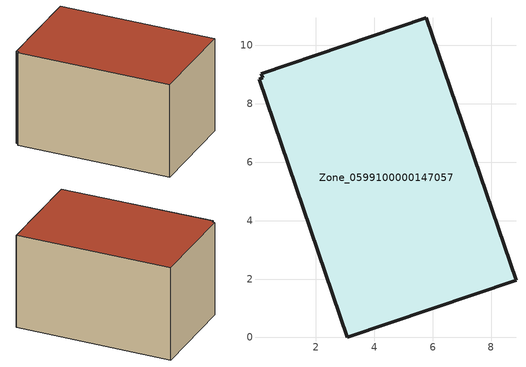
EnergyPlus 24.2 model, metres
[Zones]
Zone_0599100000147057
 floor ground (C_G): 0.13,9.03 5.77,10.95 8.85,1.96 3.08,0 0.05,8.84 0.18,8.88 z0
 wall outside (C_F): 8.85,1.96 5.77,10.95 0.13,9.03 0.18,8.88 0.05,8.84 3.08,0 8.85,1.96 z0:5.85
 roof outside (C_R): 5.77,10.95 0.13,9.03 0.18,8.88 0.05,8.84 3.08,0 8.85,1.96 z5.85
[BUILDING]
Pand.0599100000147057: North Axis=0; Terrain=City; Loads Convergence Tolerance Value=0.04; Temperature Convergence Tolerance Value=0.4; Solar Distribution=FullExterior; Maximum Number of Warmup Days=25; Minimum Number of Warmup Days=1
[Site:Location]
Rotterdam.The.Hague.AP_ZH_NLD Design_Conditions: Latitude=51.96; Longitude=4.45; Time Zone=1; Elevation=-4.5
[SITE:GROUNDTEMPERATURE:BUILDINGSURFACE]
18, 18, 18, 18, 18, 18, 18, 18, 18, 18, 18, 18
[MATERIAL] Thermal Absorptance=0.9; Solar Absorptance=0.7; Visible Absorptance=0.7
Name | Roughness | Thickness | Conductivity | Density | Specific Heat
G.TI.1946-1964 | MediumSmooth | 0.15 | 1 | 540 | 1210
F.TI.1946-1964 | Rough | 0.3 | 0.857143 | 1920 | 840
R.TI.1946-1964 | MediumRough | 0.2 | 0.277778 | 1500 | 1000
[CONSTRUCTION]
C_G: G.TI.1946-1964
C_F: F.TI.1946-1964
C_R: R.TI.1946-1964
[ZONE]
Zone_0599100000147057: Type=1; Multiplier=1; Ceiling Height=Autocalculate; Volume=Autocalculate; Floor Area=autocalculate; Part of Total Floor Area=Yes
[ZONEINFILTRATION:DESIGNFLOWRATE]
Infil_Zone_0599100000147057: Zone or ZoneList or Space or SpaceList=Zone_0599100000147057; Schedule=AlwaysOn; Design Flow Rate Calculation Method=Flow/Area; Flow Rate per Floor Area=0.003; Constant Term Coefficient=1; Temperature Term Coefficient=0; Velocity Term Coefficient=0; Velocity Squared Term Coefficient=0
[HVACTEMPLATE:ZONE:IDEALLOADSAIRSYSTEM]
Zone_0599100000147057: Maximum Heating Supply Air Temperature=50; Minimum Cooling Supply Air Temperature=13; Maximum Heating Supply Air Humidity Ratio=0.0156; Minimum Cooling Supply Air Humidity Ratio=0.0077; Heating Limit=NoLimit; Cooling Limit=NoLimit; Dehumidification Control Type=ConstantSensibleHeatRatio; Cooling Sensible Heat Ratio=0.7; Dehumidification Setpoint=60; Humidification Control Type=None; Humidification Setpoint=30; Outdoor Air Method=None; Outdoor Air Flow Rate per Person=0.00944; Outdoor Air Flow Rate per Zone Floor Area=0; Outdoor Air Flow Rate per Zone=0; Demand Controlled Ventilation Type=None; Outdoor Air Economizer Type=NoEconomizer; Heat Recovery Type=None; Sensible Heat Recovery Effectiveness=0.7; Latent Heat Recovery Effectiveness=0.65
[ZONECONTROL:THERMOSTAT]
ThermostatControl_Zone_0599100000147057: Zone or ZoneList=Zone_0599100000147057; Control Type Schedule=DualSetpointControlType; Control 1=Thermostat_Zone_0599100000147057; Temperature Difference Between Cutout And Setpoint=0
[THERMOSTATSETPOINT:DUALSETPOINT]
Thermostat_Zone_0599100000147057: Heating Setpoint Temperature Schedule=HeatingSetpoint_Zone_0599100000147057; Cooling Setpoint Temperature Schedule=CoolingSetpoint_Zone_0599100000147057
[SCHEDULE:COMPACT]
HeatingSetpoint_Zone_0599100000147057: Through: 12/31, For: AllDays, Until: 24:00, 21
CoolingSetpoint_Zone_0599100000147057: Through: 12/31, For: AllDays, Until: 24:00, 24
DualSetpointControlType: Through: 12/31, For: AllDays, Until: 24:00, 4
AlwaysOn: Through: 12/31, For: AllDays, Until: 24:00, 1
